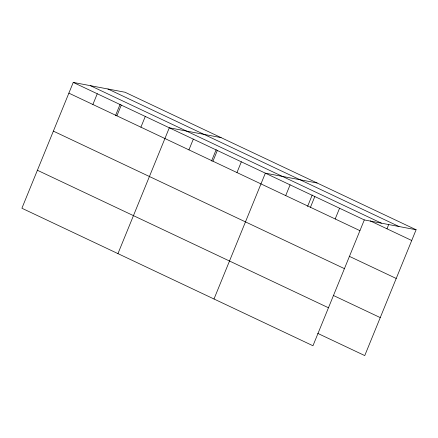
<?xml version="1.0" encoding="UTF-8"?>
<svg xmlns="http://www.w3.org/2000/svg" width="438" height="438" viewBox="0 0 438 438"><rect width="100%" height="100%" fill="white"/><g stroke="black" fill="none" stroke-linecap="round" stroke-linejoin="round"><path stroke-width="0.66" d="M416.1 229.758L125.038 92.248L73.25 82.415L21.9 208.242L312.962 345.752L364.312 219.925L416.1 229.758L364.75 355.585L317.742 333.378M92.883 104.496L97.263 93.759M115.49 115.643L120.138 104.249M116.897 115.84L121.277 105.104M140.905 127.184L145.29 116.448M117.948 253.624L169.303 127.792L221.086 137.625M188.931 149.873L193.311 139.136M211.543 161.02L216.191 149.626M212.945 161.217L217.325 150.48M236.958 172.561L241.338 161.825M214.001 299.001L265.351 173.169L317.139 183.002M285.707 195.594L290.093 184.858M307.591 206.402L312.239 195.003M310.449 207.284L314.829 196.547M335.19 218.973L339.57 208.236M386.978 228.806L388.785 224.382M107.951 89.002L399.013 226.512M90.343 85.656L381.399 223.166M370.28 220.916L411.72 240.495M73.25 82.415L364.312 219.925M68.87 93.146L359.932 230.662M349.212 256.268L396.22 278.475M53.37 131.132L344.432 268.642M333.241 295.398L380.25 317.605M37.4 170.262L328.462 307.772"/></g></svg>
